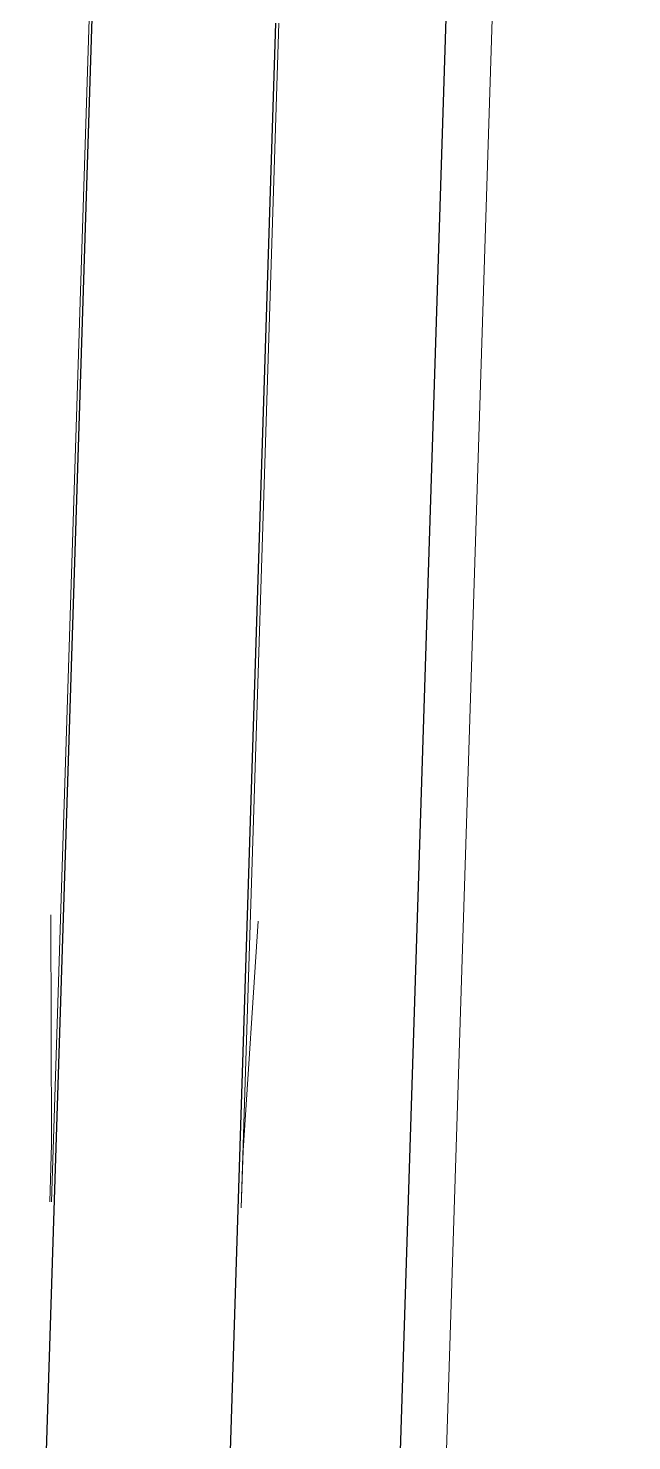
# Model space of a CAD drawing. Extents: x 2536801 to 2538856, y 7112140 to 7131569.
# Drawn here: x 2537754 to 2537885.4, y 7118207 to 7118514.6 of the extents above; entities that cross this region are included whole.
import ezdxf

# ---------------------------------------------------------------- set-up
doc = ezdxf.new("R2010")
doc.units = 0
doc.header["$LTSCALE"] = 100
doc.header["$MEASUREMENT"] = 0
for name, color, linetype, lineweight in [('D_BOC_FR', 3, 'Continuous', 13), ('D_EOS_ML', 7, 'Continuous', 30), ('D_EOT_ML', 7, 'Continuous', 13), ('D_FOC_FR', 3, 'Continuous', 30), ('D_MBGF', 20, 'Continuous', 0)]:
    doc.layers.add(name, color=color, linetype=linetype, lineweight=lineweight)
doc.linetypes.add('mbgf', pattern='A,1,-0.5,[46,dgnlstyle-BGELINES.shx,S=0.008,R=0,X=0,Y=0],-0.5,1', length=3)

msp = doc.modelspace()

# ---------------------------------------------------------------- linework, layer by layer
at = {"layer": 'D_BOC_FR', "lineweight": 0}
for p, q in [((2537759.04, 7118259.09), (2537778.59, 7118872.67)), ((2537800.36, 7118257.77), (2537808.58, 7118515.72))]:
    msp.add_line(p, q, dxfattribs=at)
at = {"layer": 'D_EOS_ML'}
msp.add_line((2537794.68, 7116938.8), (2537871.99, 7119365), dxfattribs=at)
at = {"layer": 'D_EOT_ML'}
msp.add_line((2537798.59, 7116747.27), (2537892.98, 7119709.78), dxfattribs=at)
at = {"layer": 'D_FOC_FR'}
for p, q in [((2537754.01, 7118080.2), (2537779.26, 7118872.64)), ((2537788.16, 7117895.75), (2537807.91, 7118515.74))]:
    msp.add_line(p, q, dxfattribs=at)
at = {"layer": 'D_MBGF', "linetype": 'mbgf', "lineweight": 13, "ltscale": 0.025}
for p, q in [((2537758.95, 7118321.59), (2537759.1, 7118271.59)), ((2537804.09, 7118320.16), (2537800.76, 7118270.27)), ((2537758.7, 7118259.1), (2537759.1, 7118271.59)), ((2537800.36, 7118257.77), (2537800.76, 7118270.27))]:
    msp.add_line(p, q, dxfattribs=at)

doc.saveas('drawing.dxf')
